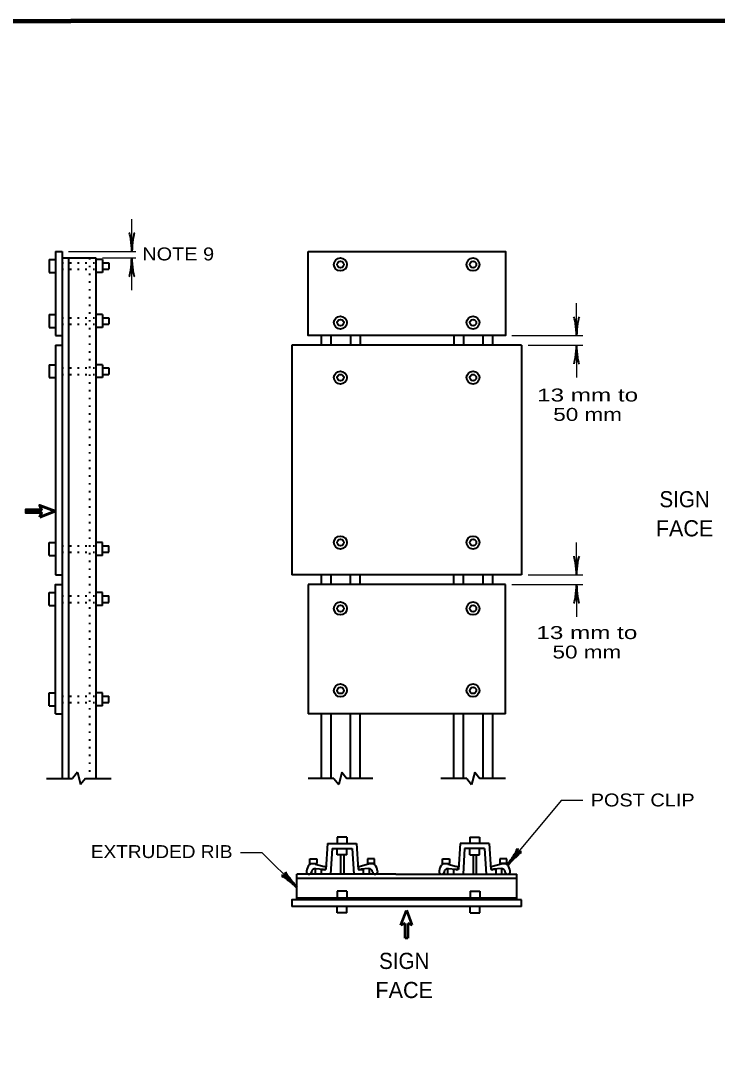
# Model space of a CAD drawing. Extents: x 826 to 1681, y -33 to 511.
# Drawn here: x 1269.5 to 1398.7, y 311.3 to 504.9 of the extents above; entities that cross this region are included whole.
import ezdxf
from ezdxf.enums import TextEntityAlignment as Align

# ---------------------------------------------------------------- set-up
doc = ezdxf.new("R2010")
doc.units = 0
doc.header["$LTSCALE"] = 0.96
doc.linetypes.add('DOTTED', pattern=[1.5, 0.3, -1.2])
doc.linetypes.add('MEDIUM_DASHED', pattern=[4.5, 3, -1.5])
doc.layers.add('1', color=7, linetype='Continuous', lineweight=40)

msp = doc.modelspace()

# ---------------------------------------------------------------- linework, layer by layer
at = {"layer": '1', "lineweight": 25}
for p, q in [((1290.0781, 462.0629), (1290.0781, 468.0629)), ((1278.334, 462.0629), (1290.8073, 462.0629)), ((1284.634, 460.8629), (1290.8073, 460.8629)), ((1290.0781, 454.8629), (1290.0781, 460.8629)), ((1372.5916, 446.4629), (1372.5916, 452.4629)), ((1360.5916, 446.4629), (1373.7916, 446.4629)), ((1363.5916, 444.6629), (1373.7916, 444.6629)), ((1372.5916, 444.6629), (1372.5916, 438.6629)), ((1372.5916, 402.0629), (1372.5916, 408.0629)), ((1363.5916, 402.0629), (1373.7916, 402.0629)), ((1360.5916, 400.2629), (1373.7916, 400.2629)), ((1372.5916, 400.2629), (1372.5916, 394.2629)), ((1369.8353, 360.2435), (1359.7951, 348.2881)), ((1369.8353, 360.2435), (1373.775, 360.2435))]:
    msp.add_line(p, q, dxfattribs=at)
at = {"layer": '1'}
for p, q in [((1275.934, 462.0629), (1275.934, 446.4629)), ((1275.934, 462.0629), (1277.134, 462.0629)), ((1277.134, 460.8629), (1283.434, 460.8629)), ((1278.334, 460.8629), (1278.334, 364.2629)), ((1283.434, 460.8629), (1283.434, 364.2629)), ((1322.7916, 446.4629), (1322.7916, 462.0629)), ((1274.734, 460.5629), (1274.734, 458.1629)), ((1274.734, 460.5629), (1275.934, 460.5629)), ((1284.634, 460.5629), (1283.434, 460.5629)), ((1284.634, 460.5629), (1284.634, 458.1629)), ((1284.634, 459.9629), (1285.834, 459.9629)), ((1285.834, 459.9629), (1285.834, 458.7629)), ((1274.734, 458.1629), (1275.934, 458.1629)), ((1284.634, 458.1629), (1283.434, 458.1629)), ((1284.634, 458.7629), (1285.834, 458.7629)), ((1274.734, 450.3629), (1274.734, 447.9629)), ((1274.734, 450.3629), (1275.934, 450.3629)), ((1284.634, 450.3629), (1283.434, 450.3629)), ((1284.634, 450.3629), (1284.634, 447.9629)), ((1284.634, 449.7629), (1285.834, 449.7629)), ((1285.834, 449.7629), (1285.834, 448.5629)), ((1274.734, 447.9629), (1275.934, 447.9629)), ((1284.634, 447.9629), (1283.434, 447.9629)), ((1284.634, 448.5629), (1285.834, 448.5629)), ((1275.934, 446.4629), (1277.134, 446.4629)), ((1325.2276, 446.4629), (1325.2276, 444.6629)), ((1327.0276, 446.4629), (1327.0276, 444.6629)), ((1330.6276, 446.4629), (1330.6276, 444.6629)), ((1332.4276, 446.4629), (1332.4276, 444.6629)), ((1349.8284, 446.4629), (1349.8284, 444.6629)), ((1351.6284, 446.4629), (1351.6284, 444.6629)), ((1355.2284, 446.4629), (1355.2284, 444.6629)), ((1357.0284, 446.4629), (1357.0284, 444.6629)), ((1275.934, 444.6629), (1275.934, 402.0629)), ((1275.934, 444.6629), (1277.134, 444.6629)), ((1362.3916, 444.6629), (1319.7916, 444.6629)), ((1319.7916, 444.6629), (1319.7916, 402.0629)), ((1362.3916, 444.6629), (1319.7916, 444.6629)), ((1319.7916, 444.6629), (1319.7916, 402.0629)), ((1362.3916, 444.6629), (1362.3916, 402.0629)), ((1362.3916, 444.6629), (1362.3916, 402.0629)), ((1274.734, 441.0629), (1274.734, 438.6629)), ((1274.734, 441.0629), (1275.934, 441.0629)), ((1284.634, 441.0629), (1283.434, 441.0629)), ((1284.634, 441.0629), (1284.634, 438.6629)), ((1284.634, 440.4629), (1285.834, 440.4629)), ((1285.834, 440.4629), (1285.834, 439.2629)), ((1274.734, 438.6629), (1275.934, 438.6629)), ((1284.634, 438.6629), (1283.434, 438.6629)), ((1284.634, 439.2629), (1285.834, 439.2629)), ((1274.734, 405.6629), (1274.734, 408.0629)), ((1274.734, 408.0629), (1275.934, 408.0629)), ((1284.634, 408.0629), (1283.434, 408.0629)), ((1284.634, 405.6629), (1284.634, 408.0629)), ((1284.634, 407.4629), (1285.834, 407.4629)), ((1285.834, 406.2629), (1285.834, 407.4629)), ((1274.734, 405.6629), (1275.934, 405.6629)), ((1284.634, 405.6629), (1283.434, 405.6629)), ((1284.634, 406.2629), (1285.834, 406.2629)), ((1275.934, 402.0629), (1277.134, 402.0629)), ((1362.3916, 402.0629), (1319.7916, 402.0629)), ((1362.3916, 402.0629), (1319.7916, 402.0629)), ((1325.1916, 402.0629), (1325.1916, 400.2629)), ((1326.9916, 402.0629), (1326.9916, 400.2629)), ((1330.5916, 402.0629), (1330.5916, 400.2629)), ((1332.3916, 402.0629), (1332.3916, 400.2629)), ((1349.7916, 402.0629), (1349.7916, 400.2629)), ((1351.5916, 402.0629), (1351.5916, 400.2629)), ((1355.1916, 402.0629), (1355.1916, 400.2629)), ((1356.9916, 402.0629), (1356.9916, 400.2629)), ((1359.3916, 400.2629), (1322.7916, 400.2629)), ((1322.7916, 400.2629), (1322.7916, 376.2629)), ((1359.3916, 376.2629), (1359.3916, 400.2629)), ((1274.734, 396.3629), (1274.734, 398.7629)), ((1274.734, 398.7629), (1275.934, 398.7629)), ((1284.634, 398.7629), (1283.434, 398.7629)), ((1284.634, 396.3629), (1284.634, 398.7629)), ((1284.634, 398.1629), (1285.834, 398.1629)), ((1284.634, 396.9629), (1285.834, 396.9629)), ((1285.834, 396.9629), (1285.834, 398.1629)), ((1274.734, 396.3629), (1275.934, 396.3629)), ((1284.634, 396.3629), (1283.434, 396.3629)), ((1274.734, 377.7629), (1274.734, 380.1629)), ((1274.734, 380.1629), (1275.934, 380.1629)), ((1284.634, 380.1629), (1283.434, 380.1629)), ((1284.634, 377.7629), (1284.634, 380.1629)), ((1284.634, 379.5629), (1285.834, 379.5629)), ((1285.834, 378.3629), (1285.834, 379.5629)), ((1274.734, 377.7629), (1275.934, 377.7629)), ((1284.634, 377.7629), (1283.434, 377.7629)), ((1284.634, 378.3629), (1285.834, 378.3629)), ((1275.934, 376.2629), (1277.134, 376.2629)), ((1359.3916, 376.2629), (1322.7916, 376.2629)), ((1325.1916, 376.2629), (1325.1916, 364.2629)), ((1326.9916, 376.2629), (1326.9916, 364.2629)), ((1330.5916, 376.2629), (1330.5916, 364.2629)), ((1332.3916, 376.2629), (1332.3916, 364.2629)), ((1349.7916, 376.2629), (1349.7916, 364.2629)), ((1351.5916, 376.2629), (1351.5916, 364.2629)), ((1355.1916, 376.2629), (1355.1916, 364.2629)), ((1356.9916, 376.2629), (1356.9916, 364.2629)), ((1274.2643, 364.2629), (1279.0643, 364.2629)), ((1279.9988, 365.431), (1279.0643, 364.2629)), ((1279.9988, 365.431), (1280.5691, 363.1439)), ((1281.4643, 364.2629), (1280.5691, 363.1439)), ((1281.4643, 364.2629), (1286.2643, 364.2629)), ((1327.5916, 364.2629), (1322.7916, 364.2629)), ((1327.5916, 364.2629), (1328.4868, 363.1439)), ((1329.0571, 365.431), (1328.4868, 363.1439)), ((1329.0571, 365.431), (1329.9916, 364.2629)), ((1334.7916, 364.2629), (1329.9916, 364.2629)), ((1352.2348, 364.2629), (1347.4348, 364.2629)), ((1352.2348, 364.2629), (1353.13, 363.1439)), ((1353.7003, 365.431), (1353.13, 363.1439)), ((1353.7003, 365.431), (1354.6348, 364.2629)), ((1359.4348, 364.2629), (1354.6348, 364.2629)), ((1329.9916, 353.4218), (1328.1916, 353.4218)), ((1328.1916, 353.4218), (1328.1916, 352.2218)), ((1329.9916, 353.4218), (1329.9916, 352.2218)), ((1352.7916, 353.4218), (1354.5916, 353.4218)), ((1352.7916, 353.4218), (1352.7916, 352.2218)), ((1354.5916, 353.4218), (1354.5916, 352.2218)), ((1326.3916, 352.21), (1326.0916, 347.41)), ((1326.3916, 352.21), (1331.7916, 352.21)), ((1327.2372, 351.31), (1326.9371, 346.51)), ((1327.2372, 351.31), (1330.9461, 351.31)), ((1328.1916, 350.11), (1328.1916, 351.31)), ((1329.9916, 350.11), (1329.9916, 351.31)), ((1330.9461, 351.31), (1331.2462, 346.51)), ((1331.7916, 352.21), (1332.0916, 347.41)), ((1350.9916, 352.21), (1350.6916, 347.41)), ((1356.3916, 352.21), (1350.9916, 352.21)), ((1351.8371, 351.31), (1351.537, 346.51)), ((1355.546, 351.31), (1351.8371, 351.31)), ((1352.7916, 350.11), (1352.7916, 351.31)), ((1354.5916, 350.11), (1354.5916, 351.31)), ((1355.546, 351.31), (1355.8461, 346.51)), ((1356.3916, 352.21), (1356.6916, 347.41)), ((1323.1003, 349.3614), (1324.3963, 349.3614)), ((1323.1003, 348.4974), (1323.1003, 349.3614)), ((1323.1003, 348.4974), (1324.3963, 348.4974)), ((1323.4603, 349.3614), (1324.0363, 349.3614)), ((1324.3963, 349.3614), (1324.3963, 348.4974)), ((1329.9916, 350.11), (1328.1916, 350.11)), ((1328.7916, 350.11), (1328.7916, 346.51)), ((1329.3916, 350.11), (1329.3916, 346.51)), ((1335.0821, 349.3614), (1333.7861, 349.3614)), ((1333.7861, 349.3614), (1333.7861, 348.4974)), ((1335.0821, 348.4974), (1333.7861, 348.4974)), ((1334.7221, 349.3614), (1334.1461, 349.3614)), ((1335.0821, 348.4974), (1335.0821, 349.3614)), ((1347.7011, 349.3614), (1348.9971, 349.3614)), ((1347.7011, 348.4974), (1347.7011, 349.3614)), ((1347.7011, 348.4974), (1348.9971, 348.4974)), ((1348.0611, 349.3614), (1348.6371, 349.3614)), ((1348.9971, 349.3614), (1348.9971, 348.4974)), ((1352.7916, 350.11), (1354.5916, 350.11)), ((1353.3916, 350.11), (1353.3916, 346.51)), ((1353.9916, 350.11), (1353.9916, 346.51)), ((1359.6829, 349.3614), (1358.3869, 349.3614)), ((1358.3869, 349.3614), (1358.3869, 348.4974)), ((1359.6829, 348.4974), (1358.3869, 348.4974)), ((1359.3229, 349.3614), (1358.7469, 349.3614)), ((1359.6829, 348.4974), (1359.6829, 349.3614)), ((1323.4363, 346.9134), (1323.4363, 346.51)), ((1324.0843, 347.5614), (1324.0843, 346.51)), ((1324.1803, 348.3774), (1325.7643, 347.9694)), ((1324.1803, 347.5854), (1325.6203, 347.4654)), ((1325.1916, 347.41), (1326.0916, 347.41)), ((1325.1916, 347.41), (1325.1916, 346.51)), ((1332.0916, 347.41), (1332.9916, 347.41)), ((1334.0021, 348.3774), (1332.4421, 347.9694)), ((1334.0021, 347.5854), (1332.5861, 347.4654)), ((1332.9916, 347.41), (1332.9916, 346.51)), ((1334.1221, 347.5614), (1334.1221, 346.4814)), ((1334.7701, 346.9134), (1334.7701, 346.4814)), ((1348.0131, 346.9134), (1348.0131, 346.4814)), ((1348.6611, 347.5614), (1348.6611, 346.4814)), ((1348.7811, 348.3774), (1350.3411, 347.9694)), ((1348.7811, 347.5854), (1350.1971, 347.4654)), ((1350.6916, 347.41), (1349.7916, 347.41)), ((1349.7916, 347.41), (1349.7916, 346.51)), ((1357.5916, 347.41), (1356.6916, 347.41)), ((1358.6029, 348.3774), (1357.0189, 347.9694)), ((1358.6029, 347.5854), (1357.1629, 347.4654)), ((1357.5916, 347.41), (1357.5916, 346.51)), ((1358.6989, 347.5614), (1358.6989, 346.4814)), ((1358.6989, 347.2014), (1358.6989, 346.4814)), ((1359.3469, 346.9134), (1359.3469, 346.4814)), ((1339.0396, 346.51), (1320.6814, 346.51)), ((1320.6814, 341.758), (1320.6814, 346.51)), ((1320.6814, 345.766), (1361.4927, 345.766)), ((1339.0396, 346.51), (1361.4927, 346.51)), ((1361.4927, 341.758), (1361.4927, 346.51)), ((1329.9704, 343.3908), (1328.1704, 343.3908)), ((1328.1704, 343.3908), (1328.1704, 342.1908)), ((1329.9704, 343.3908), (1329.9704, 342.1908)), ((1352.847, 343.3614), (1354.647, 343.3614)), ((1352.847, 343.3614), (1352.847, 342.1614)), ((1354.647, 343.3614), (1354.647, 342.1614)), ((1320.6814, 342.166), (1361.4927, 342.166)), ((1362.3916, 340.558), (1362.3916, 341.758)), ((1362.3916, 340.558), (1319.7916, 340.558)), ((1328.1704, 339.358), (1328.1704, 340.558)), ((1329.9704, 339.358), (1328.1704, 339.358)), ((1329.9704, 339.358), (1329.9704, 340.558)), ((1352.847, 339.358), (1352.847, 340.558)), ((1352.847, 339.358), (1354.647, 339.358)), ((1354.647, 339.358), (1354.647, 340.558))]:
    msp.add_line(p, q, dxfattribs=at)
at = {"layer": '1', "linetype": 'DOTTED'}
for p, q in [((1282.234, 460.8629), (1282.234, 364.2629)), ((1277.134, 459.9629), (1283.434, 459.9629)), ((1277.134, 458.7629), (1283.434, 458.7629)), ((1277.134, 449.7629), (1283.434, 449.7629)), ((1277.134, 448.5629), (1283.434, 448.5629)), ((1277.134, 440.4629), (1283.434, 440.4629)), ((1277.134, 439.2629), (1283.434, 439.2629)), ((1277.134, 407.4629), (1283.434, 407.4629)), ((1277.134, 406.2629), (1283.434, 406.2629)), ((1277.134, 398.1629), (1283.434, 398.1629)), ((1277.134, 396.9629), (1283.434, 396.9629)), ((1277.134, 379.5629), (1283.434, 379.5629)), ((1277.134, 378.3629), (1283.434, 378.3629))]:
    msp.add_line(p, q, dxfattribs=at)
at = {"layer": '1', "lineweight": 158}
msp.add_lwpolyline([(1674.589, 504.8639), (882.889, 504.7639), (882.989, -21.2361)], dxfattribs=at)
at = {"layer": '1'}
for points in [[(1277.134, 462.0629), (1277.134, 444.6629), (1277.134, 364.2629)], [(1322.7916, 462.0629), (1359.3916, 462.0629), (1359.3916, 446.4629), (1322.7916, 446.4629)], [(1275.934, 376.2629), (1275.934, 400.2629), (1277.134, 400.2629)], [(1362.3916, 341.758), (1319.7916, 341.758), (1319.7916, 340.558)]]:
    msp.add_lwpolyline(points, dxfattribs=at)
msp.add_lwpolyline([(1322.7916, 462.0629), (1359.3916, 462.0629), (1359.3916, 446.4629), (1322.7916, 446.4629)], close=True, dxfattribs=at)
at = {"layer": '1', "lineweight": 60}
msp.add_lwpolyline([(1272.9899, 412.8008), (1275.8519, 413.8808), (1272.9899, 414.9608), (1273.3139, 414.1508), (1270.4519, 414.1508), (1270.4519, 413.6108), (1273.3139, 413.6108)], close=True, dxfattribs=at)
at = {"layer": '1', "lineweight": 25}
msp.add_lwpolyline([(1310.2367, 350.5634), (1314.1764, 350.5634), (1320.6814, 344.134)], dxfattribs=at)
at = {"layer": '1', "linetype": 'MEDIUM_DASHED', "lineweight": 53}
msp.add_lwpolyline([(1341.0437, 339.8207), (1342.0757, 337.0607), (1341.3077, 337.3727), (1341.3077, 334.6367), (1340.7797, 334.6367), (1340.7797, 337.3727), (1340.0117, 337.0607)], close=True, dxfattribs=at)
at = {"layer": '1'}
for centre, radius in [((1328.7916, 459.6629), 1.2), ((1353.3916, 459.6629), 1.2), ((1328.7916, 459.6629), 0.6), ((1328.7916, 459.6629), 0.6), ((1353.3916, 459.6629), 0.6), ((1353.3916, 459.6629), 0.6), ((1328.7916, 448.8629), 1.2), ((1328.7916, 448.8629), 0.6), ((1328.7916, 448.8629), 0.6), ((1353.3916, 448.8629), 1.2), ((1353.3916, 448.8629), 0.6), ((1353.3916, 448.8629), 0.6), ((1328.7916, 438.6629), 1.2), ((1353.3916, 438.6629), 1.2), ((1328.7916, 438.6629), 0.6), ((1328.7916, 438.6629), 0.6), ((1353.3916, 438.6629), 0.6), ((1353.3916, 438.6629), 0.6), ((1328.7916, 408.0629), 1.2), ((1328.7916, 408.0629), 0.6), ((1328.7916, 408.0629), 0.6), ((1353.3916, 408.0629), 1.2), ((1353.3916, 408.0629), 0.6), ((1353.3916, 408.0629), 0.6), ((1328.7916, 395.8339), 1.2), ((1353.3916, 395.8339), 1.2), ((1328.7916, 395.8339), 0.6), ((1328.7916, 395.8339), 0.6), ((1353.3916, 395.8339), 0.6), ((1353.3916, 395.8339), 0.6), ((1328.7916, 380.6261), 1.2), ((1353.3916, 380.6261), 1.2), ((1328.7916, 380.6261), 0.6), ((1328.7916, 380.6261), 0.6), ((1353.3916, 380.6261), 0.6), ((1353.3916, 380.6261), 0.6)]:
    msp.add_circle(centre, radius, dxfattribs=at)
for centre, radius, start, end in [((1323.6872, 347.0879), 1.389, 68.79688, 120.22104), ((1334.5127, 347.0879), 1.389, 59.77896, 111.20312), ((1348.2705, 347.0879), 1.389, 68.79688, 120.22104), ((1359.096, 347.0879), 1.389, 59.77896, 111.20312), ((1322.9684, 346.9809), 0.4688, 165.63222, 352.36622), ((1325.0561, 346.7756), 2.5621, 143.81971, 172.78944), ((1324.156, 346.8493), 0.7263, 87.34781, 174.5226), ((1325.8199, 347.5995), 0.2435, 214.72837, 299.82817), ((1325.7714, 347.648), 0.3102, 303.1625, 91.19923), ((1332.4286, 347.648), 0.3102, 88.80077, 236.8375), ((1332.38, 347.5995), 0.2435, 240.17183, 325.27163), ((1334.0439, 346.8493), 0.7263, 5.4774, 92.65219), ((1335.2315, 346.9809), 0.4688, 187.63378, 14.36777), ((1333.1438, 346.7756), 2.5621, 7.21056, 36.18029), ((1347.5517, 346.9809), 0.4688, 165.63222, 352.36622), ((1349.6394, 346.7756), 2.5621, 143.81971, 172.78944), ((1348.7393, 346.8493), 0.7263, 87.34781, 174.5226), ((1350.4032, 347.5995), 0.2435, 214.72837, 299.82817), ((1350.3546, 347.648), 0.3102, 303.1625, 91.19923), ((1357.0118, 347.648), 0.3102, 88.80077, 236.8375), ((1356.9633, 347.5995), 0.2435, 240.17183, 325.27163), ((1358.6272, 346.8493), 0.7263, 5.4774, 92.65219), ((1359.8148, 346.9809), 0.4688, 187.63378, 14.36777), ((1357.7271, 346.7756), 2.5621, 7.21056, 36.18029)]:
    msp.add_arc(centre, radius, start, end, dxfattribs=at)
for centre, major_axis, ratio, start_param, end_param in [((1289.7562, 463.3831), (0.1874, -2.1428), 0.122415, 0.89635335, 3.14159265), ((1290.3417, 463.4183), (-0.2108, -2.1077), 0.07063, 3.14071475, 5.41810995), ((1289.8281, 459.5072), (0.2108, 2.1077), 0.07063, 3.14071475, 5.41810995), ((1290.4136, 459.5424), (-0.1874, 2.1428), 0.122415, 0.89635335, 3.14159265), ((1372.26, 447.7723), (0.1874, -2.1428), 0.122415, 0.89635335, 3.14159265), ((1372.26, 447.7723), (0.1874, -2.1428), 0.122415, 0.89635335, 3.14159265), ((1372.8455, 447.8075), (-0.2108, -2.1077), 0.07063, 3.14071475, 5.41810995), ((1372.8455, 447.8075), (-0.2108, -2.1077), 0.07063, 3.14071475, 5.41810995), ((1372.3377, 443.3183), (0.2108, 2.1077), 0.07063, 3.14071475, 5.41810995), ((1372.3377, 443.3183), (0.2108, 2.1077), 0.07063, 3.14071475, 5.41810995), ((1372.9232, 443.3535), (-0.1874, 2.1428), 0.122415, 0.89635335, 3.14159265), ((1372.9232, 443.3535), (-0.1874, 2.1428), 0.122415, 0.89635335, 3.14159265), ((1372.3377, 403.4075), (0.2108, -2.1077), 0.07063, 0.86507535, 3.14247055), ((1372.3377, 403.4075), (0.2108, -2.1077), 0.07063, 0.86507535, 3.14247055), ((1372.9232, 403.3723), (-0.1874, -2.1428), 0.122415, 3.14159265, 5.38683196), ((1372.9232, 403.3723), (-0.1874, -2.1428), 0.122415, 3.14159265, 5.38683196), ((1372.26, 398.9535), (0.1874, 2.1428), 0.122415, 3.14159265, 5.38683196), ((1372.26, 398.9535), (0.1874, 2.1428), 0.122415, 3.14159265, 5.38683196), ((1372.8455, 398.9183), (-0.2108, 2.1077), 0.07063, 0.86507535, 3.14247055), ((1372.8455, 398.9183), (-0.2108, 2.1077), 0.07063, 0.86507535, 3.14247055)]:
    msp.add_ellipse(centre, major_axis=major_axis, ratio=ratio, start_param=start_param, end_param=end_param, dxfattribs=at)
at = {"layer": '1', "lineweight": 60}
for centre, major_axis, ratio, start_param, end_param in [((1360.3833, 349.5041), (-1.2346, -1.7614), 0.122415, 0.89635335, 3.14159265), ((1360.8543, 349.1545), (-1.5169, -1.4785), 0.07063, 3.14071475, 5.41810995), ((1319.9036, 345.2598), (1.3509, -1.6316), 0.07063, 3.14071475, 5.41810995), ((1319.517, 344.8187), (1.6558, -1.3731), 0.122415, 0.89635335, 3.14159265)]:
    msp.add_ellipse(centre, major_axis=major_axis, ratio=ratio, start_param=start_param, end_param=end_param, dxfattribs=at)

# ---------------------------------------------------------------- texts
at = {"layer": '1'}
for s, height, width, p in [('NOTE 9', 2.4, 1.15, (1298.6889, 460.4125)), ('13 mm to', 2.4, 1.4, (1374.6526, 434.2386)), ('50 mm', 2.4, 1.3, (1374.6526, 430.6386)), ('SIGN', 3, 0.95, (1392.6432, 414.6046)), ('13 mm to', 2.4, 1.4, (1374.5093, 390.1537)), ('50 mm', 2.4, 1.3, (1374.5094, 386.5537)), ('POST CLIP', 2.4, 1.15, (1384.8659, 359.0916)), ('EXTRUDED RIB', 2.4, 1.1, (1295.6223, 349.5144)), ('SIGN', 3, 0.95, (1340.6222, 328.9356))]:
    msp.add_text(s, height=height, dxfattribs=dict(at, width=width)).set_placement(p, align=Align.CENTER)
for p in [(1392.6431, 409.2046), (1340.6221, 323.5356)]:
    msp.add_text('FACE', height=3, dxfattribs=at).set_placement(p, align=Align.CENTER)

doc.saveas('drawing.dxf')
